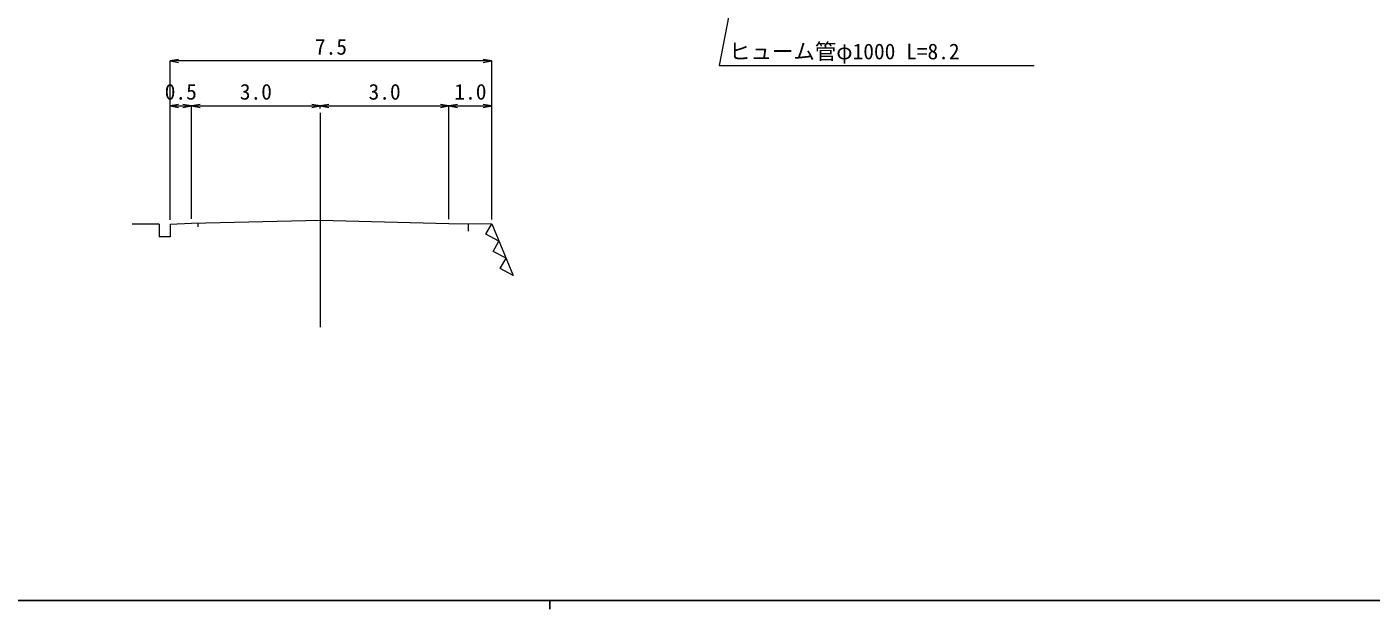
# Model space of a CAD drawing. Units: millimetres at full size, sheet at 1:1000, with parts at other scales. Extents: x 40000 to 680000, y 20000 to 380000.
# Drawn here: x 207056 to 363676, y 204000 to 271904 of the extents above; entities that cross this region are included whole.
import ezdxf
from ezdxf.enums import TextEntityAlignment as Align

# ---------------------------------------------------------------- set-up
doc = ezdxf.new("R2010")
doc.units = ezdxf.units.MM
doc.header["$LTSCALE"] = 1000
for name, color, linetype, lineweight in [('M-BGD', 7, 'Continuous', 13), ('M-STR-HTXT', 7, 'Continuous', 13), ('M-TTL-BAND', 7, 'Continuous', 25)]:
    doc.layers.add(name, color=color, linetype=linetype, lineweight=lineweight)
doc.styles.add('ＭＳ ゴシック', font='')
doc.styles.get('ＭＳ ゴシック').set_extended_font_data('MS Gothic')

# ---------------------------------------------------------------- blocks, each defined once
blk = doc.blocks.new('open_arrow')
at = {"color": 0, "linetype": 'Continuous', "lineweight": -2}
blk.add_lwpolyline([(7.5, 1.25), (0, 0), (7.5, -1.25)], dxfattribs=at)

msp = doc.modelspace()

# ---------------------------------------------------------------- linework, layer by layer
at = {"layer": 'M-BGD'}
for p, q in [((241235, 261873), (241235, 236873)), ((226985, 249046), (226985, 248583)), ((222485, 248909), (219310, 248909)), ((222485, 248909), (222485, 247409)), ((223735, 248909), (223735, 247409)), ((258485, 248955), (258485, 248090)), ((223735, 247409), (222485, 247409))]:
    msp.add_line(p, q, dxfattribs=at)
for points in [[(223735, 248909), (226235, 249029), (241235, 249373), (256235, 248972), (261235, 248934), (263721, 242908)], [(262063, 246925), (260537, 247732), (261235, 248934)], [(262892, 244917), (261366, 245723), (262063, 246925)], [(263721, 242908), (262195, 243714), (262892, 244917)]]:
    msp.add_lwpolyline(points, dxfattribs=at)
at = {"layer": 'M-STR-HTXT'}
for p, q in [((261235, 267923), (223735, 267923)), ((223735, 249409), (223735, 267923)), ((261235, 249434), (261235, 267923)), ((223735, 262682), (226235, 262682)), ((226235, 249529), (226235, 262683)), ((226235, 262682), (241235, 262682)), ((241235, 262373), (241235, 262683)), ((241235, 262682), (256235, 262682)), ((256235, 249472), (256235, 262683)), ((256235, 262682), (261235, 262682))]:
    msp.add_line(p, q, dxfattribs=at)
msp.add_lwpolyline([(296888, 314884), (287697, 267417), (324432, 267417)], dxfattribs=at)
at = {"layer": 'M-TTL-BAND'}
for p, q in [((40000, 205000), (579000, 205000)), ((268000, 205000), (268000, 204000))]:
    msp.add_line(p, q, dxfattribs=at)

# ---------------------------------------------------------------- block references
at = {"layer": 'M-STR-HTXT', "xscale": 133, "yscale": 133}
for p in [(223735, 267923), (223735, 262682), (226235, 262682), (241235, 262682), (256235, 262682)]:
    msp.add_blockref('open_arrow', p, dxfattribs=at)
at = {"layer": 'M-STR-HTXT', "xscale": 133, "yscale": 133, "rotation": 180}
for p in [(261235, 267923), (226235, 262682), (241235, 262682), (256235, 262682), (261235, 262682)]:
    msp.add_blockref('open_arrow', p, dxfattribs=at)

# ---------------------------------------------------------------- texts
at = {"layer": 'M-STR-HTXT', "style": 'ＭＳ ゴシック'}
for s, p in [('7.5', (242485, 268110)), ('0.5', (224985, 262869)), ('3.0', (233735, 262869)), ('3.0', (248735, 262869)), ('1.0', (258735, 262869))]:
    msp.add_text(s, height=1833, dxfattribs=at).set_placement(p, align=Align.BOTTOM_CENTER)
msp.add_text('ヒューム管φ1000 L=8.2', height=1833, dxfattribs=at).set_placement((288862, 267571), align=Align.BOTTOM_LEFT)

doc.saveas('drawing.dxf')
